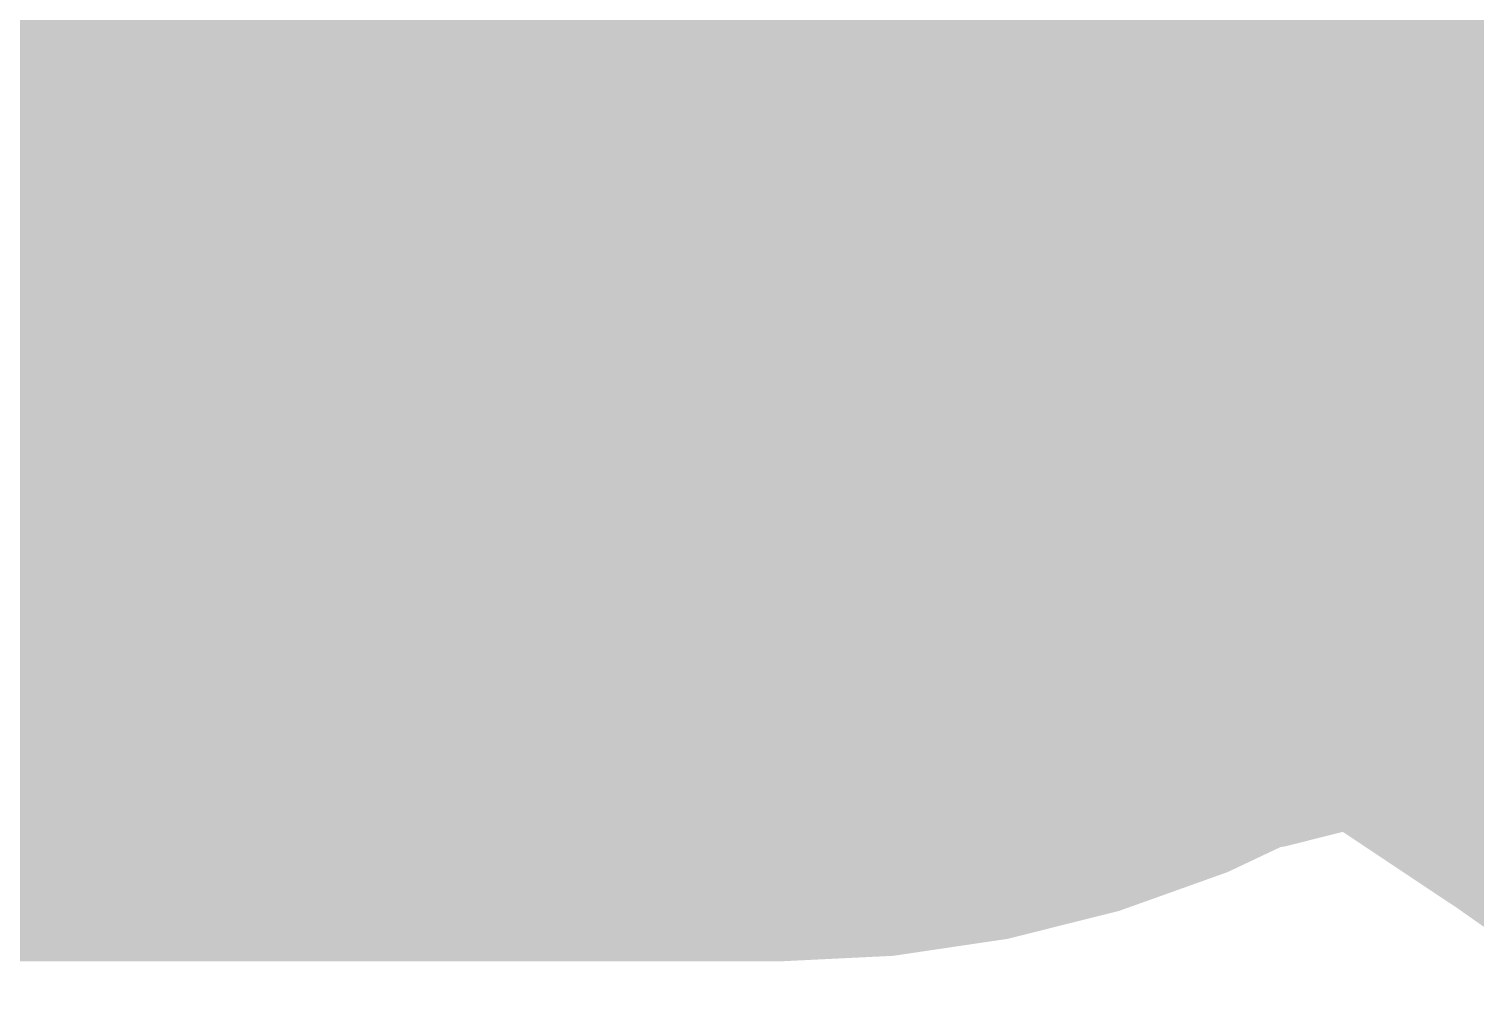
# Model space of a CAD drawing. Header units: inches. Extents: x 1.08 to 4.97, y 2.54 to 3.89.
# Drawn here: x 2.66492 to 2.67108, y 3.09047 to 3.09452 of the extents above; entities that cross this region are included whole.
import ezdxf

# ---------------------------------------------------------------- set-up
doc = ezdxf.new("R2010")
doc.units = ezdxf.units.IN
doc.header["$MEASUREMENT"] = 0
for name, color, linetype in [('Bottom', 5, 'Continuous'), ('Mechanical 16', 56, 'Continuous'), ('Top', 1, 'Continuous'), ('Top Overlay', 2, 'Continuous')]:
    doc.layers.add(name, color=color, linetype=linetype)

# ---------------------------------------------------------------- blocks, each defined once
blk = doc.blocks.new('JMP_3_PTH_180_55')
at = {"layer": 'Mechanical 16'}
for points in [[(0.1496063, 0.0511811, 0.01, 0.01, 0), (-0.1496063, 0.0511812, 0.01, 0.01, 0)], [(0.1496063, -0.0511811, 0.01, 0.01, 0), (0.1496063, 0.0511811, 0.01, 0.01, 0)]]:
    blk.add_lwpolyline(points, format="xyseb", dxfattribs=at)
blk.add_lwpolyline([(0.1471063, 0.0511811, 0.005, 0.005, 1), (0.1521063, 0.0511811, 0.005, 0.005, 1)], format="xyseb", close=True, dxfattribs=at)
blk.add_lwpolyline([(0.1471063, 0.0511811, 0.005, 0.005, 1), (0.1521063, 0.0511811, 0.005, 0.005, 1)], format="xyseb", close=True, dxfattribs=at)
at = {"layer": 'Top Overlay'}
for points in [[(0.15, 0.0499999, 0.01, 0.01, 0), (-0.15, 0.05, 0.01, 0.01, 0)], [(0.15, -0.0499999, 0.01, 0.01, 0), (0.15, 0.0499999, 0.01, 0.01, 0)]]:
    blk.add_lwpolyline(points, format="xyseb", dxfattribs=at)
blk.add_lwpolyline([(0.1475, 0.0499999, 0.005, 0.005, 1), (0.1525, 0.0499999, 0.005, 0.005, 1)], format="xyseb", close=True, dxfattribs=at)
blk.add_lwpolyline([(0.1475, 0.0499999, 0.005, 0.005, 1), (0.1525, 0.0499999, 0.005, 0.005, 1)], format="xyseb", close=True, dxfattribs=at)

msp = doc.modelspace()

# ---------------------------------------------------------------- hatches: boundary and pattern name
at = {"layer": 'Bottom'}
h = msp.add_hatch(color=5, dxfattribs=at)
edge = h.paths.add_edge_path()
edge.add_arc((2.679, 3.102), 0.0137795, 0, 360)
at = {"layer": 'Top'}
h = msp.add_hatch(color=1, dxfattribs=at)
edge = h.paths.add_edge_path()
edge.add_arc((2.679, 3.102), 0.0137795, 0, 360)
msp.add_hatch(color=1, dxfattribs=at).paths.add_polyline_path([(2.657191, 3.1045513), (2.6585341, 3.1046032), (2.6598102, 3.104759), (2.6610191, 3.1050186), (2.6621609, 3.105382), (2.6632355, 3.1058493), (2.6642431, 3.1064205), (2.6651835, 3.1070954), (2.6660568, 3.1078743), (2.6668629, 3.1087569), (2.667602, 3.1097434), (2.6710301, 3.0907591), (2.6699485, 3.0914796), (2.668843, 3.0921243), (2.6677136, 3.0926931), (2.6665603, 3.0931861), (2.6653832, 3.0936033), (2.6641822, 3.0939446), (2.6629573, 3.09421), (2.6617086, 3.0943996), (2.660436, 3.0945134), (2.6591395, 3.0945513)])

# ---------------------------------------------------------------- block references
at = {"rotation": 270}
msp.add_blockref('JMP_3_PTH_180_55', (2.6181103, 3.2455513), dxfattribs=at)

doc.saveas('drawing.dxf')
